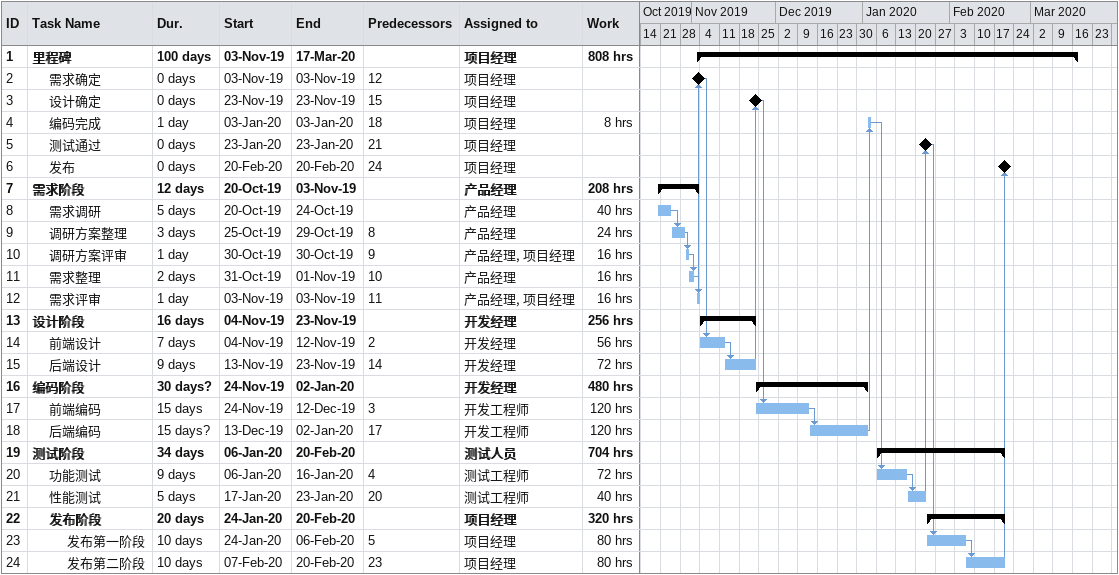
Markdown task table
| ID | Level | Task | Duration | Start | Finish | Predecessors | Resources | Work (h) |
|---|---|---|---|---|---|---|---|---|
| 1 | 1 | **里程碑** | 100d | 2019-11-03 | 2020-03-17 |  | 项目经理 | 808 |
| 2 | 2 | 需求确定 | 0d | 2019-11-03 | 2019-11-03 | 12 | 项目经理 |  |
| 3 | 2 | 设计确定 | 0d | 2019-11-23 | 2019-11-23 | 15 | 项目经理 |  |
| 4 | 2 | 编码完成 | 1d | 2020-01-03 | 2020-01-03 | 18 | 项目经理 | 8 |
| 5 | 2 | 测试通过 | 0d | 2020-01-23 | 2020-01-23 | 21 | 项目经理 |  |
| 6 | 2 | 发布 | 0d | 2020-02-20 | 2020-02-20 | 24 | 项目经理 |  |
| 7 | 1 | **需求阶段** | 12d | 2019-10-20 | 2019-11-03 |  | 产品经理 | 208 |
| 8 | 2 | 需求调研 | 5d | 2019-10-20 | 2019-10-24 |  | 产品经理 | 40 |
| 9 | 2 | 调研方案整理 | 3d | 2019-10-25 | 2019-10-29 | 8 | 产品经理 | 24 |
| 10 | 2 | 调研方案评审 | 1d | 2019-10-30 | 2019-10-30 | 9 | 产品经理, 项目经理 | 16 |
| 11 | 2 | 需求整理 | 2d | 2019-10-31 | 2019-11-01 | 10 | 产品经理 | 16 |
| 12 | 2 | 需求评审 | 1d | 2019-11-03 | 2019-11-03 | 11 | 产品经理, 项目经理 | 16 |
| 13 | 1 | **设计阶段** | 16d | 2019-11-04 | 2019-11-23 |  | 开发经理 | 256 |
| 14 | 2 | 前端设计 | 7d | 2019-11-04 | 2019-11-12 | 2 | 开发经理 | 56 |
| 15 | 2 | 后端设计 | 9d | 2019-11-13 | 2019-11-23 | 14 | 开发经理 | 72 |
| 16 | 1 | **编码阶段** | 30d? | 2019-11-24 | 2020-01-02 |  | 开发经理 | 480 |
| 17 | 2 | 前端编码 | 15d | 2019-11-24 | 2019-12-12 | 3 | 开发工程师 | 120 |
| 18 | 2 | 后端编码 | 15d? | 2019-12-13 | 2020-01-02 | 17 | 开发工程师 | 120 |
| 19 | 1 | **测试阶段** | 34d | 2020-01-06 | 2020-02-20 |  | 测试人员 | 704 |
| 20 | 2 | 功能测试 | 9d | 2020-01-06 | 2020-01-16 | 4 | 测试工程师 | 72 |
| 21 | 2 | 性能测试 | 5d | 2020-01-17 | 2020-01-23 | 20 | 测试工程师 | 40 |
| 22 | 2 | **发布阶段** | 20d | 2020-01-24 | 2020-02-20 |  | 项目经理 | 320 |
| 23 | 3 | 发布第一阶段 | 10d | 2020-01-24 | 2020-02-06 | 5 | 项目经理 | 80 |
| 24 | 3 | 发布第二阶段 | 10d | 2020-02-07 | 2020-02-20 | 23 | 项目经理 | 80 |
